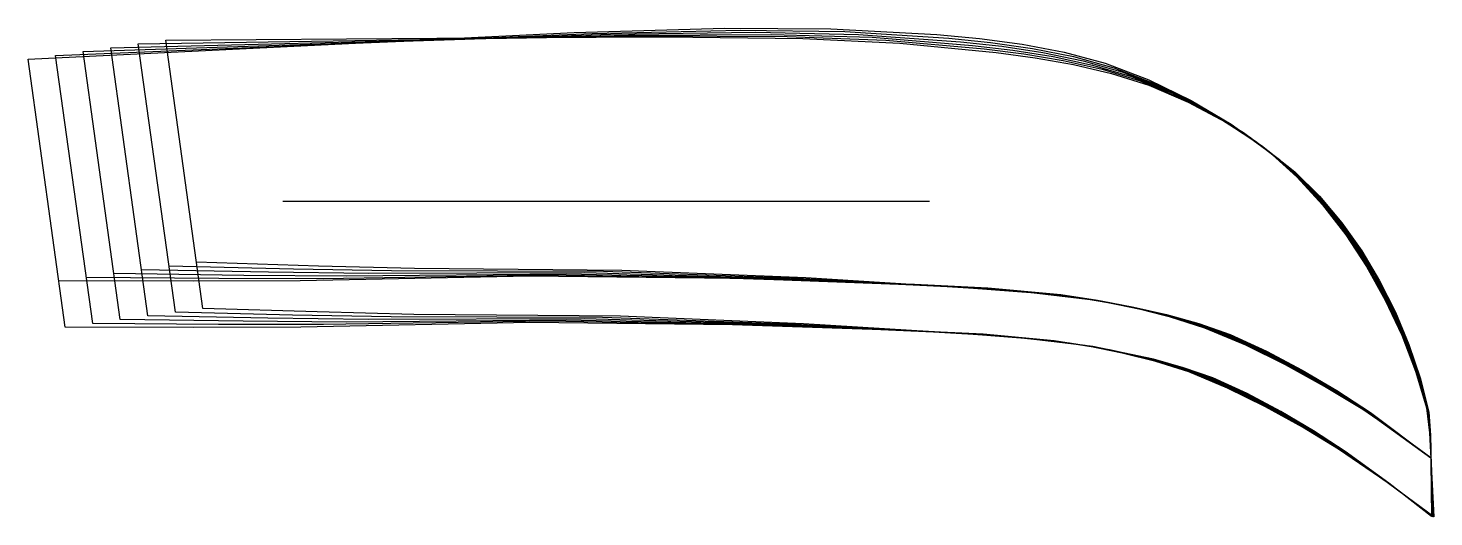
# Model space of a CAD drawing. Header units: inches. Extents: x 0 to 12, y 0 to 4.2.
import ezdxf

# ---------------------------------------------------------------- set-up
doc = ezdxf.new("R2010")
doc.units = ezdxf.units.IN

msp = doc.modelspace()

# ---------------------------------------------------------------- linework, layer by layer
at = {"layer": 'T001L001'}
for points in [[(0, 3.891), (3.361, 4.056), (4.642, 4.118), (5.923, 4.156), (6.826, 4.151), (7.727, 4.101), (8.09, 4.067), (8.452, 4.019), (8.809, 3.951), (9.159, 3.857), (9.53, 3.715), (9.888, 3.541), (10.23, 3.34), (10.551, 3.108), (10.789, 2.891), (11.005, 2.653), (11.203, 2.398), (11.38, 2.129), (11.54, 1.843), (11.68, 1.546), (11.798, 1.24), (11.889, 0.926), (11.916, 0.715), (11.953, 0), (11.553, 0.294), (11.143, 0.575), (10.836, 0.762), (10.521, 0.935), (10.199, 1.094), (9.868, 1.233), (9.588, 1.322), (9.303, 1.393), (9.014, 1.452), (8.723, 1.497), (8.121, 1.554), (7.516, 1.583), (5.988, 1.632), (4.266, 1.652), (2.319, 1.613), (1.41, 1.61), (0.316, 1.612), (0, 3.891)], [(0.234, 3.924), (3.538, 4.06), (4.797, 4.111), (6.056, 4.138), (6.943, 4.127), (7.828, 4.07), (8.184, 4.035), (8.539, 3.984), (8.89, 3.914), (9.233, 3.819), (9.597, 3.677), (9.947, 3.504), (10.281, 3.303), (10.595, 3.073), (10.827, 2.858), (11.038, 2.623), (11.23, 2.371), (11.402, 2.105), (11.557, 1.823), (11.692, 1.53), (11.806, 1.228), (11.893, 0.919), (11.918, 0.711), (11.949, 0), (11.557, 0.293), (11.155, 0.571), (10.854, 0.756), (10.547, 0.927), (10.233, 1.085), (9.91, 1.223), (9.636, 1.311), (9.356, 1.383), (9.074, 1.441), (8.789, 1.487), (8.199, 1.546), (7.607, 1.578), (6.109, 1.634), (4.42, 1.663), (2.511, 1.635), (1.62, 1.636), (0.55, 1.644), (0.234, 3.924)], [(0.468, 3.956), (3.714, 4.063), (4.952, 4.104), (6.189, 4.121), (7.06, 4.102), (7.928, 4.04), (8.279, 4.002), (8.627, 3.95), (8.97, 3.878), (9.307, 3.782), (9.663, 3.64), (10.006, 3.467), (10.333, 3.267), (10.639, 3.038), (10.865, 2.825), (11.071, 2.593), (11.257, 2.343), (11.424, 2.081), (11.574, 1.802), (11.704, 1.514), (11.814, 1.216), (11.897, 0.911), (11.92, 0.707), (11.945, 0.001), (11.56, 0.291), (11.166, 0.568), (10.873, 0.75), (10.573, 0.92), (10.266, 1.076), (9.951, 1.213), (9.683, 1.3), (9.41, 1.372), (9.134, 1.431), (8.855, 1.477), (8.278, 1.538), (7.697, 1.572), (6.23, 1.636), (4.575, 1.674), (2.703, 1.656), (1.829, 1.663), (0.784, 1.677), (0.468, 3.956)], [(0.702, 3.989), (3.891, 4.067), (5.106, 4.097), (6.322, 4.103), (7.177, 4.078), (8.029, 4.009), (8.373, 3.969), (8.715, 3.915), (9.051, 3.842), (9.381, 3.745), (9.73, 3.602), (10.065, 3.429), (10.384, 3.231), (10.683, 3.003), (10.903, 2.792), (11.103, 2.562), (11.284, 2.316), (11.446, 2.056), (11.592, 1.782), (11.717, 1.497), (11.821, 1.205), (11.901, 0.904), (11.922, 0.704), (11.941, 0.002), (11.564, 0.29), (11.178, 0.564), (10.892, 0.744), (10.599, 0.912), (10.3, 1.066), (9.992, 1.202), (9.73, 1.29), (9.464, 1.361), (9.194, 1.42), (8.921, 1.467), (8.356, 1.531), (7.788, 1.567), (6.351, 1.638), (4.729, 1.684), (2.895, 1.678), (2.039, 1.689), (1.018, 1.709), (0.702, 3.989)], [(0.936, 4.021), (4.068, 4.071), (5.261, 4.09), (6.455, 4.086), (7.294, 4.054), (8.13, 3.979), (8.467, 3.937), (8.802, 3.881), (9.132, 3.806), (9.456, 3.708), (9.796, 3.564), (10.124, 3.392), (10.436, 3.194), (10.728, 2.969), (10.942, 2.76), (11.136, 2.532), (11.312, 2.288), (11.468, 2.032), (11.609, 1.761), (11.729, 1.481), (11.829, 1.193), (11.905, 0.897), (11.924, 0.7), (11.937, 0.003), (11.567, 0.288), (11.189, 0.56), (10.911, 0.738), (10.625, 0.904), (10.333, 1.057), (10.032, 1.192), (9.777, 1.279), (9.517, 1.35), (8.987, 1.457), (8.434, 1.523), (7.878, 1.562), (6.471, 1.64), (4.884, 1.695), (3.087, 1.7), (2.248, 1.716), (1.252, 1.741), (0.936, 4.021)], [(1.17, 4.054), (4.244, 4.075), (5.416, 4.083), (6.587, 4.068), (7.411, 4.029), (8.231, 3.949), (8.562, 3.904), (8.89, 3.846), (9.213, 3.77), (9.529, 3.671), (9.863, 3.527), (10.183, 3.355), (10.487, 3.158), (10.772, 2.934), (10.98, 2.727), (11.169, 2.501), (11.339, 2.261), (11.49, 2.008), (11.626, 1.741), (11.741, 1.465), (11.837, 1.181), (11.909, 0.89), (11.925, 0.696), (11.932, 0.004), (11.571, 0.287), (11.2, 0.557), (10.929, 0.732), (10.651, 0.896), (10.366, 1.048), (10.073, 1.181), (9.824, 1.268), (9.57, 1.34), (9.053, 1.448), (8.512, 1.515), (7.969, 1.557), (6.592, 1.642), (5.038, 1.706), (3.279, 1.722), (2.457, 1.743), (1.486, 1.773), (1.17, 4.054)], [(2.166, 2.685), (7.665, 2.685)], [(1.431, 2.169), (2.468, 2.136), (3.286, 2.115), (5.047, 2.099), (6.612, 2.035), (8.001, 1.949), (8.563, 1.906), (9.123, 1.836), (9.402, 1.784), (9.679, 1.72), (9.953, 1.643), (10.22, 1.55), (10.531, 1.408), (10.833, 1.248), (11.128, 1.074), (11.415, 0.888), (11.927, 0.501)], [(11.927, 0.501), (11.641, 0.712), (11.348, 0.912), (11.024, 1.109), (10.692, 1.292), (10.353, 1.459), (10.005, 1.606), (9.706, 1.701), (9.401, 1.777), (9.092, 1.839), (8.781, 1.887), (8.16, 1.946), (7.536, 1.976), (5.997, 2.026), (4.264, 2.046), (2.314, 2.007), (1.41, 2.003), (0.261, 2.006)], [(0.495, 2.038), (1.622, 2.03), (2.509, 2.028), (4.421, 2.057), (6.12, 2.028), (7.629, 1.971), (8.241, 1.938), (8.85, 1.877), (9.154, 1.828), (9.457, 1.766), (9.755, 1.689), (10.048, 1.595), (10.389, 1.449), (10.721, 1.283), (11.045, 1.102), (11.362, 0.907), (11.648, 0.709), (11.927, 0.501)], [(0.729, 2.071), (1.833, 2.056), (2.703, 2.05), (4.577, 2.067), (6.243, 2.03), (7.722, 1.965), (8.322, 1.93), (8.918, 1.867), (9.216, 1.817), (9.512, 1.754), (9.805, 1.678), (10.091, 1.584), (10.425, 1.439), (10.749, 1.274), (11.066, 1.095), (11.375, 0.902), (11.927, 0.501)], [(0.963, 2.104), (2.045, 2.083), (2.897, 2.072), (4.734, 2.078), (6.366, 2.031), (7.815, 1.96), (8.402, 1.922), (8.986, 1.857), (9.278, 1.806), (9.568, 1.743), (9.854, 1.666), (10.134, 1.572), (10.46, 1.429), (10.777, 1.265), (11.087, 1.088), (11.389, 0.897), (11.927, 0.501)], [(1.197, 2.136), (2.257, 2.11), (3.091, 2.094), (4.891, 2.089), (6.489, 2.033), (7.908, 1.955), (8.483, 1.914), (9.055, 1.847), (9.34, 1.795), (9.624, 1.732), (9.903, 1.655), (10.177, 1.561), (10.496, 1.419), (10.805, 1.257), (11.108, 1.081), (11.402, 0.893), (11.927, 0.501)]]:
    msp.add_lwpolyline(points, dxfattribs=at)

doc.saveas('drawing.dxf')
